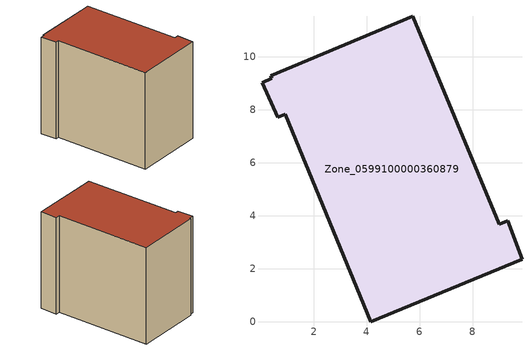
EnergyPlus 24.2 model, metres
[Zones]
Zone_0599100000360879
 floor ground (C_G): 0.63,7.72 0.04,9.03 0.42,9.2 0.38,9.29 5.75,11.54 9.01,3.67 9.34,3.81 9.87,2.35 4.14,0 0.92,7.84 z0
 wall outside (C_F): 0.42,9.2 0.04,9.03 0.63,7.72 0.92,7.84 4.14,0 9.87,2.35 9.34,3.81 9.01,3.67 5.75,11.54 0.38,9.29 0.42,9.2 z0:8.59
 roof outside (C_R): 0.04,9.03 0.63,7.72 0.92,7.84 4.14,0 9.87,2.35 9.34,3.81 9.01,3.67 5.75,11.54 0.38,9.29 0.42,9.2 z8.59
[BUILDING]
Pand.0599100000360879: North Axis=0; Terrain=City; Loads Convergence Tolerance Value=0.04; Temperature Convergence Tolerance Value=0.4; Solar Distribution=FullExterior; Maximum Number of Warmup Days=25; Minimum Number of Warmup Days=1
[Site:Location]
Rotterdam.The.Hague.AP_ZH_NLD Design_Conditions: Latitude=51.96; Longitude=4.45; Time Zone=1; Elevation=-4.5
[SITE:GROUNDTEMPERATURE:BUILDINGSURFACE]
18, 18, 18, 18, 18, 18, 18, 18, 18, 18, 18, 18
[MATERIAL] Thermal Absorptance=0.9; Solar Absorptance=0.7; Visible Absorptance=0.7
Name | Roughness | Thickness | Conductivity | Density | Specific Heat
G.TI.1992-2005 | MediumSmooth | 0.15 | 0.06 | 540 | 1210
F.TI.1992-2005 | Rough | 0.3 | 0.12 | 1920 | 840
R.TI.1992-2005 | MediumRough | 0.2 | 0.08 | 1500 | 1000
[CONSTRUCTION]
C_G: G.TI.1992-2005
C_F: F.TI.1992-2005
C_R: R.TI.1992-2005
[ZONE]
Zone_0599100000360879: Type=1; Multiplier=1; Ceiling Height=Autocalculate; Volume=Autocalculate; Floor Area=autocalculate; Part of Total Floor Area=Yes
[ZONEINFILTRATION:DESIGNFLOWRATE]
Infil_Zone_0599100000360879: Zone or ZoneList or Space or SpaceList=Zone_0599100000360879; Schedule=AlwaysOn; Design Flow Rate Calculation Method=Flow/Area; Flow Rate per Floor Area=0.0015; Constant Term Coefficient=1; Temperature Term Coefficient=0; Velocity Term Coefficient=0; Velocity Squared Term Coefficient=0
[HVACTEMPLATE:ZONE:IDEALLOADSAIRSYSTEM]
Zone_0599100000360879: Maximum Heating Supply Air Temperature=50; Minimum Cooling Supply Air Temperature=13; Maximum Heating Supply Air Humidity Ratio=0.0156; Minimum Cooling Supply Air Humidity Ratio=0.0077; Heating Limit=NoLimit; Cooling Limit=NoLimit; Dehumidification Control Type=ConstantSensibleHeatRatio; Cooling Sensible Heat Ratio=0.7; Dehumidification Setpoint=60; Humidification Control Type=None; Humidification Setpoint=30; Outdoor Air Method=None; Outdoor Air Flow Rate per Person=0.00944; Outdoor Air Flow Rate per Zone Floor Area=0; Outdoor Air Flow Rate per Zone=0; Demand Controlled Ventilation Type=None; Outdoor Air Economizer Type=NoEconomizer; Heat Recovery Type=None; Sensible Heat Recovery Effectiveness=0.7; Latent Heat Recovery Effectiveness=0.65
[ZONECONTROL:THERMOSTAT]
ThermostatControl_Zone_0599100000360879: Zone or ZoneList=Zone_0599100000360879; Control Type Schedule=DualSetpointControlType; Control 1=Thermostat_Zone_0599100000360879; Temperature Difference Between Cutout And Setpoint=0
[THERMOSTATSETPOINT:DUALSETPOINT]
Thermostat_Zone_0599100000360879: Heating Setpoint Temperature Schedule=HeatingSetpoint_Zone_0599100000360879; Cooling Setpoint Temperature Schedule=CoolingSetpoint_Zone_0599100000360879
[SCHEDULE:COMPACT]
HeatingSetpoint_Zone_0599100000360879: Through: 12/31, For: AllDays, Until: 24:00, 21
CoolingSetpoint_Zone_0599100000360879: Through: 12/31, For: AllDays, Until: 24:00, 24
DualSetpointControlType: Through: 12/31, For: AllDays, Until: 24:00, 4
AlwaysOn: Through: 12/31, For: AllDays, Until: 24:00, 1
